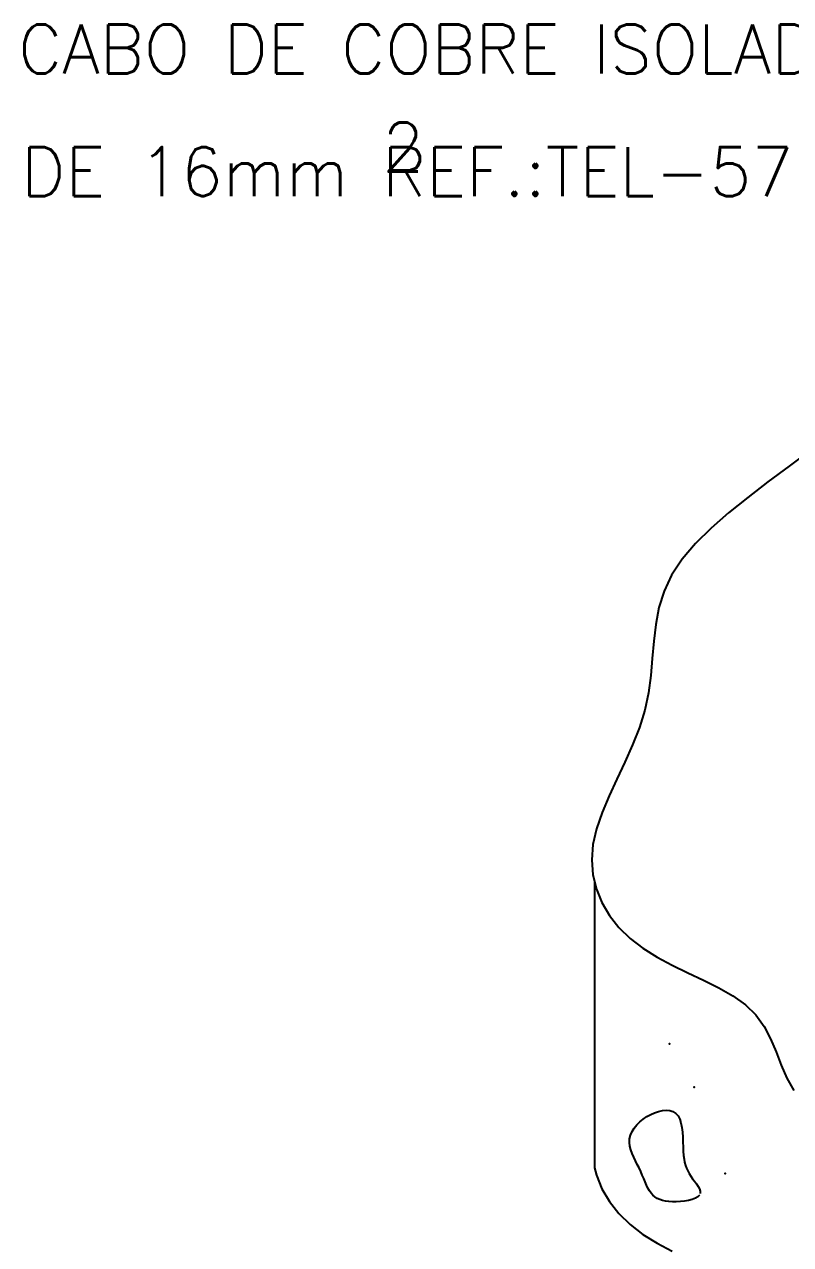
# Model space of a CAD drawing. Header units: millimetres. Extents: x -6558.4 to -6543.3, y -4472.7 to -4461.9.
# Drawn here: x -6558.415 to -6555.286, y -4468.994 to -4464.011 of the extents above; entities that cross this region are included whole.
import ezdxf
from ezdxf.enums import TextEntityAlignment as Align

# ---------------------------------------------------------------- set-up
doc = ezdxf.new("R2010")
doc.units = ezdxf.units.MM
doc.header["$LTSCALE"] = 10
doc.layers.add('Termotécnica', color=7, linetype='Continuous')
doc.styles.add('r80', font='romans.shx')

msp = doc.modelspace()

# ---------------------------------------------------------------- linework, layer by layer
at = {"layer": 'Termotécnica', "color": 2}
msp.add_line((-6556.0863, -4467.5118), (-6556.0863, -4468.6801), dxfattribs=at)
for points in [[(-6555.2042, -4465.7494), (-6555.2919, -4465.8152), (-6555.3779, -4465.8797), (-6555.4608, -4465.9432), (-6555.5389, -4466.0061), (-6555.6106, -4466.0688), (-6555.6744, -4466.1318), (-6555.7285, -4466.1954), (-6555.7715, -4466.26), (-6555.8024, -4466.3259), (-6555.8232, -4466.393), (-6555.8365, -4466.4613), (-6555.8448, -4466.5304), (-6555.8508, -4466.6002), (-6555.8571, -4466.6705), (-6555.8664, -4466.7412), (-6555.8812, -4466.8121), (-6555.9033, -4466.883), (-6555.9313, -4466.9537), (-6555.9628, -4467.0239), (-6555.9956, -4467.0934), (-6556.0273, -4467.1621), (-6556.0556, -4467.2296), (-6556.0783, -4467.2958), (-6556.093, -4467.3605), (-6556.0979, -4467.4234), (-6556.093, -4467.4841), (-6556.0789, -4467.5424), (-6556.0561, -4467.5978), (-6556.0252, -4467.6501), (-6555.9866, -4467.6988), (-6555.941, -4467.7436), (-6555.8888, -4467.7841), (-6555.8308, -4467.8203), (-6555.7688, -4467.8532), (-6555.7049, -4467.8842), (-6555.641, -4467.9146), (-6555.5793, -4467.9456), (-6555.5218, -4467.9787), (-6555.4704, -4468.0152), (-6555.4273, -4468.0564), (-6555.3937, -4468.1031), (-6555.3673, -4468.154), (-6555.345, -4468.2074), (-6555.3238, -4468.2616), (-6555.3007, -4468.3146), (-6555.2726, -4468.3649)], [(-6556.0863, -4468.6801), (-6556.0789, -4468.7107), (-6556.0561, -4468.7661), (-6556.0252, -4468.8184), (-6555.9866, -4468.8671), (-6555.941, -4468.9119), (-6555.8888, -4468.9524), (-6555.8308, -4468.9886), (-6555.7688, -4469.0215)]]:
    msp.add_lwpolyline(points, dxfattribs=at)
at = {"layer": 'Termotécnica', "color": 1}
msp.add_lwpolyline([(-6555.6576, -4468.7928), (-6555.6645, -4468.7995), (-6555.6747, -4468.8053), (-6555.6877, -4468.8101), (-6555.7026, -4468.8139), (-6555.7188, -4468.8167), (-6555.7357, -4468.8186), (-6555.7525, -4468.8196), (-6555.7686, -4468.8197), (-6555.7834, -4468.8189), (-6555.7969, -4468.8171), (-6555.8092, -4468.8144), (-6555.8203, -4468.8107), (-6555.8304, -4468.8058), (-6555.8395, -4468.7998), (-6555.8478, -4468.7925), (-6555.8552, -4468.784), (-6555.862, -4468.7742), (-6555.8683, -4468.7632), (-6555.8742, -4468.7512), (-6555.8799, -4468.7384), (-6555.8856, -4468.7248), (-6555.8915, -4468.7107), (-6555.8977, -4468.6962), (-6555.9044, -4468.6814), (-6555.9117, -4468.6666), (-6555.9192, -4468.6516), (-6555.9265, -4468.6367), (-6555.933, -4468.6217), (-6555.9384, -4468.6067), (-6555.9422, -4468.5917), (-6555.944, -4468.5768), (-6555.9432, -4468.562), (-6555.9395, -4468.5473), (-6555.9332, -4468.5329), (-6555.9246, -4468.5189), (-6555.9139, -4468.5056), (-6555.9015, -4468.4932), (-6555.8877, -4468.4818), (-6555.8728, -4468.4716), (-6555.8571, -4468.4628), (-6555.841, -4468.4556), (-6555.8249, -4468.4502), (-6555.8089, -4468.4469), (-6555.7936, -4468.4458), (-6555.7793, -4468.4472), (-6555.7662, -4468.4513), (-6555.7549, -4468.4583), (-6555.7455, -4468.4684), (-6555.7384, -4468.4817), (-6555.7333, -4468.4976), (-6555.7298, -4468.5157), (-6555.7276, -4468.5351), (-6555.7263, -4468.5552), (-6555.7256, -4468.5753), (-6555.725, -4468.5949), (-6555.7242, -4468.6132), (-6555.7229, -4468.6298), (-6555.721, -4468.6447), (-6555.7184, -4468.6582), (-6555.715, -4468.6706), (-6555.7109, -4468.6821), (-6555.706, -4468.6931), (-6555.7002, -4468.7037), (-6555.6934, -4468.7143), (-6555.6858, -4468.725), (-6555.6778, -4468.7358), (-6555.6701, -4468.7465), (-6555.6633, -4468.7569), (-6555.658, -4468.7669), (-6555.6549, -4468.7763), (-6555.6546, -4468.785)], dxfattribs=at)
for p in [(-6555.7806, -4468.1741), (-6555.6796, -4468.3508), (-6555.5534, -4468.7042)]:
    msp.add_point(p, dxfattribs=at)

# ---------------------------------------------------------------- texts
at = {"layer": 'Termotécnica', "color": 2, "style": 'r80'}
for s, p in [('CABO DE COBRE ISOLADO', (-6558.4411, -4464.1114)), ('2', (-6556.9537, -4464.5123)), ('DE 16mm REF.:TEL-5717', (-6558.4282, -4464.6125))]:
    msp.add_text(s, height=0.2, dxfattribs=at).set_placement(p, align=Align.MIDDLE_LEFT)

doc.saveas('drawing.dxf')
